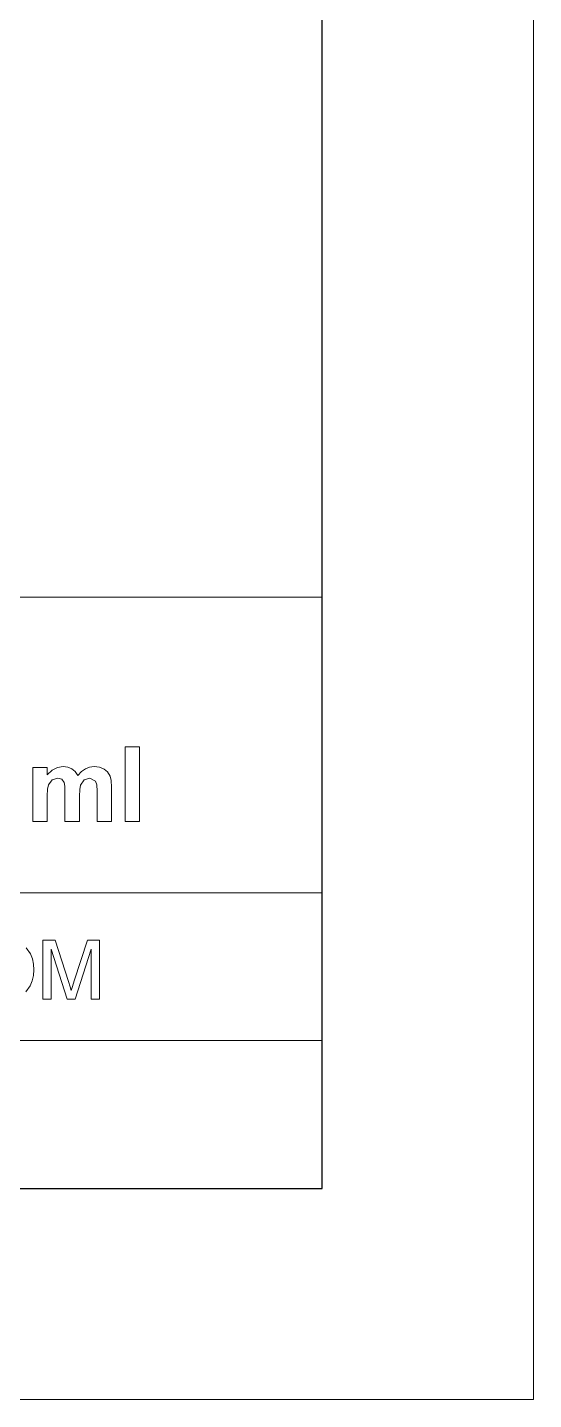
# Model space of a CAD drawing. Extents: x 0 to 594, y 0 to 575.
# Drawn here: x 577.07 to 594, y 0 to 45.94 of the extents above; entities that cross this region are included whole.
import ezdxf

# ---------------------------------------------------------------- set-up
doc = ezdxf.new("R2010")
doc.units = 0

msp = doc.modelspace()

# ---------------------------------------------------------------- linework, layer by layer
at = {"color": 7, "lineweight": 13}
for p, q in [((594, 0), (594, 420.043)), ((375.382, 26.871), (586.929, 26.871)), ((375.382, 16.971), (586.929, 16.971)), ((375.382, 12.021), (586.929, 12.021)), ((0, 0), (594, 0))]:
    msp.add_line(p, q, dxfattribs=at)
at = {"color": 7, "lineweight": 30}
for p, q in [((586.929, 7.071), (586.929, 412.971)), ((28.286, 7.071), (586.929, 7.071))]:
    msp.add_line(p, q, dxfattribs=at)
at = {"color": 7, "lineweight": 13}
for points in [[(580.334, 19.354), (580.334, 21.854), (580.82, 21.854), (580.82, 19.354)], [(577.243, 21.159), (577.729, 21.159), (577.729, 20.913), (577.889, 21.069), (578.067, 21.163), (578.264, 21.194), (578.418, 21.175), (578.55, 21.119), (578.66, 21.026), (578.749, 20.894), (578.872, 21.026), (579.004, 21.119), (579.145, 21.175), (579.295, 21.194), (579.477, 21.174), (579.629, 21.113), (579.749, 21.014), (579.833, 20.877), (579.87, 20.726), (579.882, 20.504), (579.882, 19.354), (579.396, 19.354), (579.396, 20.37), (579.384, 20.588), (579.348, 20.711), (579.15, 20.812), (578.967, 20.752), (578.844, 20.575), (578.815, 20.425), (578.806, 20.207), (578.806, 19.354), (578.32, 19.354), (578.32, 20.328), (578.314, 20.541), (578.295, 20.663), (578.219, 20.775), (578.079, 20.812), (577.888, 20.753), (577.766, 20.584), (577.739, 20.437), (577.729, 20.217), (577.729, 19.354), (577.243, 19.354)], [(577.582, 13.407), (577.582, 15.386), (577.99, 15.386), (578.439, 13.993), (578.493, 13.823), (578.53, 13.702), (578.571, 13.834), (578.629, 14.017), (579.074, 15.386), (579.478, 15.386), (579.478, 13.407), (579.203, 13.407), (579.203, 15.084), (578.666, 13.407), (578.391, 13.407), (577.857, 15.084), (577.857, 13.407)]]:
    msp.add_lwpolyline(points, close=True, dxfattribs=at)
msp.add_lwpolyline([(577.026, 15.128), (577.165, 14.921), (577.229, 14.759), (577.267, 14.583), (577.279, 14.393), (577.266, 14.201), (577.226, 14.022), (577.159, 13.858), (577.014, 13.651)], dxfattribs=at)

doc.saveas('drawing.dxf')
